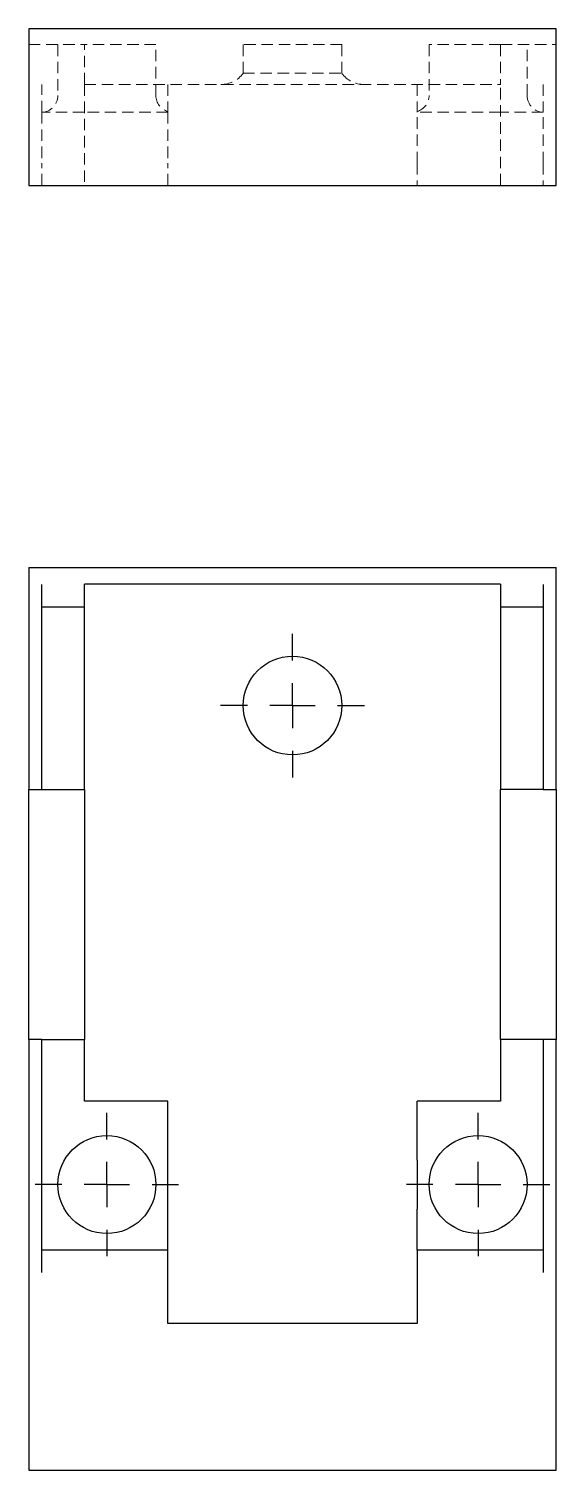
# Model space of a CAD drawing. Header units: millimetres. Extents: x 54 to 232, y 7 to 167.
# Drawn here: x 53.8 to 112.2, y 7 to 166.7 of the extents above.
import ezdxf

# ---------------------------------------------------------------- set-up
doc = ezdxf.new("R2010")
doc.units = ezdxf.units.MM
doc.linetypes.add('HIDDEN', pattern=[1.905, 1.27, -0.635])
doc.layers.add('10', color=7, linetype='Continuous')

# ---------------------------------------------------------------- blocks, each defined once
blk = doc.blocks.new('SW_CENTERMARKSYMBOL_0')
at = {"layer": '10', "color": 0}
for p, q in [((0, 5), (0, 7.96)), ((0, 0), (0, 2.5)), ((-5, 0), (-7.96, 0)), ((0, 0), (-2.5, 0)), ((0, 0), (0, -2.5)), ((0, 0), (2.5, 0)), ((5, 0), (7.96, 0)), ((0, -5), (0, -7.96))]:
    blk.add_line(p, q, dxfattribs=at)
blk = doc.blocks.new('SW_CENTERMARKSYMBOL_1')
at = {"layer": '10', "color": 0}
for p, q in [((0, 5), (0, 7.93)), ((0, 0), (0, 2.5)), ((-5, 0), (-7.93, 0)), ((0, 0), (-2.5, 0)), ((0, 0), (0, -2.5)), ((0, 0), (2.5, 0)), ((5, 0), (7.93, 0)), ((0, -5), (0, -7.93))]:
    blk.add_line(p, q, dxfattribs=at)
blk = doc.blocks.new('SW_CENTERMARKSYMBOL_2')
at = {"layer": '10', "color": 0}
for p, q in [((0, 5), (0, 7.93)), ((0, 0), (0, 2.5)), ((-5, 0), (-7.93, 0)), ((0, 0), (-2.5, 0)), ((0, 0), (0, -2.5)), ((0, 0), (2.5, 0)), ((5, 0), (7.93, 0)), ((0, -5), (0, -7.93))]:
    blk.add_line(p, q, dxfattribs=at)

msp = doc.modelspace()

# ---------------------------------------------------------------- linework, layer by layer
at = {"color": 7, "linetype": 'Continuous', "lineweight": 25}
for p, q in [((53.81, 166.67), (53.81, 149.33)), ((112.19, 166.67), (53.81, 166.67)), ((112.19, 149.33), (112.19, 166.67)), ((53.81, 149.33), (112.19, 149.33)), ((53.81, 107), (112.19, 107)), ((53.81, 107), (53.81, 88.57)), ((112.19, 88.57), (112.19, 107)), ((55.24, 88.57), (55.24, 105.1)), ((106.03, 105.15), (59.97, 105.15)), ((59.97, 105.1), (59.97, 105.15)), ((59.97, 102.64), (59.97, 105.1)), ((106.03, 105.15), (106.03, 105.1)), ((106.03, 105.1), (106.03, 102.64)), ((110.76, 105.1), (110.76, 88.57)), ((55.24, 102.64), (59.97, 102.64)), ((59.97, 85.49), (59.97, 102.64)), ((106.03, 102.64), (110.76, 102.64)), ((106.03, 102.64), (106.03, 85.49)), ((53.81, 88.57), (53.81, 82.41)), ((55.24, 82.41), (55.24, 88.57)), ((110.76, 88.57), (110.76, 82.41)), ((112.19, 82.41), (112.19, 88.57)), ((59.97, 82.41), (59.97, 85.49)), ((106.03, 85.49), (106.03, 82.41)), ((53.81, 82.41), (55.24, 82.41)), ((53.81, 54.7), (53.81, 82.41)), ((55.24, 82.41), (59.97, 82.41)), ((59.97, 82.41), (59.97, 54.7)), ((110.76, 82.41), (106.03, 82.41)), ((106.03, 54.7), (106.03, 82.41)), ((110.76, 82.41), (112.19, 82.41)), ((112.19, 82.41), (112.19, 54.7)), ((55.24, 54.7), (53.81, 54.7)), ((53.81, 54.7), (53.81, 48.54)), ((55.24, 48.54), (55.24, 54.7)), ((55.24, 54.7), (59.97, 54.7)), ((59.97, 51.62), (59.97, 54.7)), ((106.03, 54.7), (106.03, 51.62)), ((110.76, 54.7), (106.03, 54.7)), ((112.19, 54.7), (110.76, 54.7)), ((110.76, 54.7), (110.76, 48.54)), ((112.19, 48.54), (112.19, 54.7)), ((59.97, 47.89), (59.97, 51.62)), ((106.03, 51.62), (106.03, 47.89)), ((53.81, 48.54), (53.81, 7)), ((55.24, 28.9), (55.24, 48.54)), ((110.76, 48.54), (110.76, 28.9)), ((112.19, 7), (112.19, 48.54)), ((69.21, 47.89), (59.97, 47.89)), ((69.21, 41.35), (69.21, 47.89)), ((106.03, 47.89), (96.79, 47.89)), ((96.79, 41.35), (96.79, 47.89)), ((69.21, 31.37), (69.21, 35.93)), ((96.79, 31.37), (96.79, 35.93)), ((69.21, 31.37), (55.24, 31.37)), ((69.21, 28.9), (69.21, 31.37)), ((110.76, 31.37), (96.79, 31.37)), ((96.79, 31.37), (96.79, 28.9)), ((69.21, 23.26), (69.21, 28.9)), ((96.79, 28.9), (96.79, 23.26)), ((96.79, 23.26), (69.21, 23.26)), ((53.81, 7), (112.19, 7))]:
    msp.add_line(p, q, dxfattribs=at)
at = {"color": 7, "linetype": 'HIDDEN', "lineweight": 18}
for p, q in [((53.81, 164.92), (59.97, 164.92)), ((57.01, 164.92), (57.01, 159.28)), ((59.97, 160.52), (59.97, 164.92)), ((67.88, 164.92), (59.97, 164.92)), ((67.88, 159.28), (67.88, 164.92)), ((88.46, 164.92), (77.54, 164.92)), ((77.54, 164.92), (77.54, 161.75)), ((88.46, 161.75), (88.46, 164.92)), ((106.03, 164.92), (98.12, 164.92)), ((98.12, 164.92), (98.12, 159.28)), ((106.03, 164.92), (112.19, 164.92)), ((106.03, 164.92), (106.03, 160.52)), ((108.99, 159.28), (108.99, 164.92)), ((77.54, 161.75), (88.46, 161.75)), ((55.24, 157.44), (55.24, 160.52)), ((59.97, 160.52), (106.03, 160.52)), ((59.97, 160.52), (59.97, 149.33)), ((69.21, 160.52), (69.21, 157.44)), ((96.79, 160.52), (96.79, 157.44)), ((106.03, 149.33), (106.03, 160.52)), ((110.76, 160.52), (110.76, 157.44)), ((55.24, 157.44), (55.24, 151.79)), ((59.97, 157.44), (55.24, 157.44)), ((69.21, 157.44), (59.97, 157.44)), ((69.21, 157.44), (69.21, 151.79)), ((106.03, 157.44), (96.79, 157.44)), ((96.79, 151.79), (96.79, 157.39)), ((110.76, 157.44), (106.03, 157.44)), ((110.76, 151.79), (110.76, 157.44)), ((55.24, 149.33), (55.24, 151.79)), ((69.21, 149.33), (69.21, 151.79)), ((96.79, 151.79), (96.79, 149.33)), ((110.76, 151.79), (110.76, 149.33))]:
    msp.add_line(p, q, dxfattribs=at)
at = {"color": 7, "linetype": 'Continuous', "lineweight": 25}
for centre, radius in [((83, 91.7), 5.46), ((62.45, 38.64), 5.43), ((103.55, 38.64), 5.43)]:
    msp.add_circle(centre, radius, dxfattribs=at)
at = {"color": 7, "linetype": 'HIDDEN', "lineweight": 18}
for centre, radius, start, end in [((75.08, 163.59), 3.08, 270, 323.1301), ((90.92, 163.59), 3.08, 216.8699, 270), ((55.17, 159.28), 1.85, 272.3731, 0), ((69.73, 159.28), 1.85, 180, 253.5134), ((96.27, 159.28), 1.85, 286.1882, 0), ((110.83, 159.28), 1.85, 180, 267.6347)]:
    msp.add_arc(centre, radius, start, end, dxfattribs=at)
msp.add_open_spline([(55.24, 157.44), (55.24, 157.44), (55.24, 157.44), (55.24, 157.44)], degree=3, dxfattribs=at)
msp.add_open_spline([(69.21, 157.44), (69.21, 157.44), (69.21, 157.46), (69.21, 157.5), (69.21, 157.51), (69.21, 157.51)], degree=3, knots=[0, 0, 0, 0, 0.5, 0.5, 1, 1, 1, 1], dxfattribs=at)
at = {"color": 7, "linetype": 'Continuous', "lineweight": 25}
for points in [[(69.21, 35.93), (69.21, 36.39), (69.21, 36.84), (69.21, 37.74), (69.21, 38.19), (69.21, 39.1), (69.21, 39.55), (69.21, 40.45), (69.21, 40.9), (69.21, 41.35)], [(96.79, 41.35), (96.79, 40.9), (96.79, 40.45), (96.79, 39.55), (96.79, 39.1), (96.79, 38.19), (96.79, 37.74), (96.79, 36.84), (96.79, 36.39), (96.79, 35.93)]]:
    msp.add_open_spline(points, degree=3, knots=[0, 0, 0, 0, 0.25, 0.25, 0.5, 0.5, 0.75, 0.75, 1, 1, 1, 1], dxfattribs=at)

# ---------------------------------------------------------------- block references
at = {"layer": '10'}
for name, p in [('SW_CENTERMARKSYMBOL_0', (83, 91.7)), ('SW_CENTERMARKSYMBOL_1', (62.45, 38.64)), ('SW_CENTERMARKSYMBOL_2', (103.55, 38.64))]:
    msp.add_blockref(name, p, dxfattribs=at)

doc.saveas('drawing.dxf')
